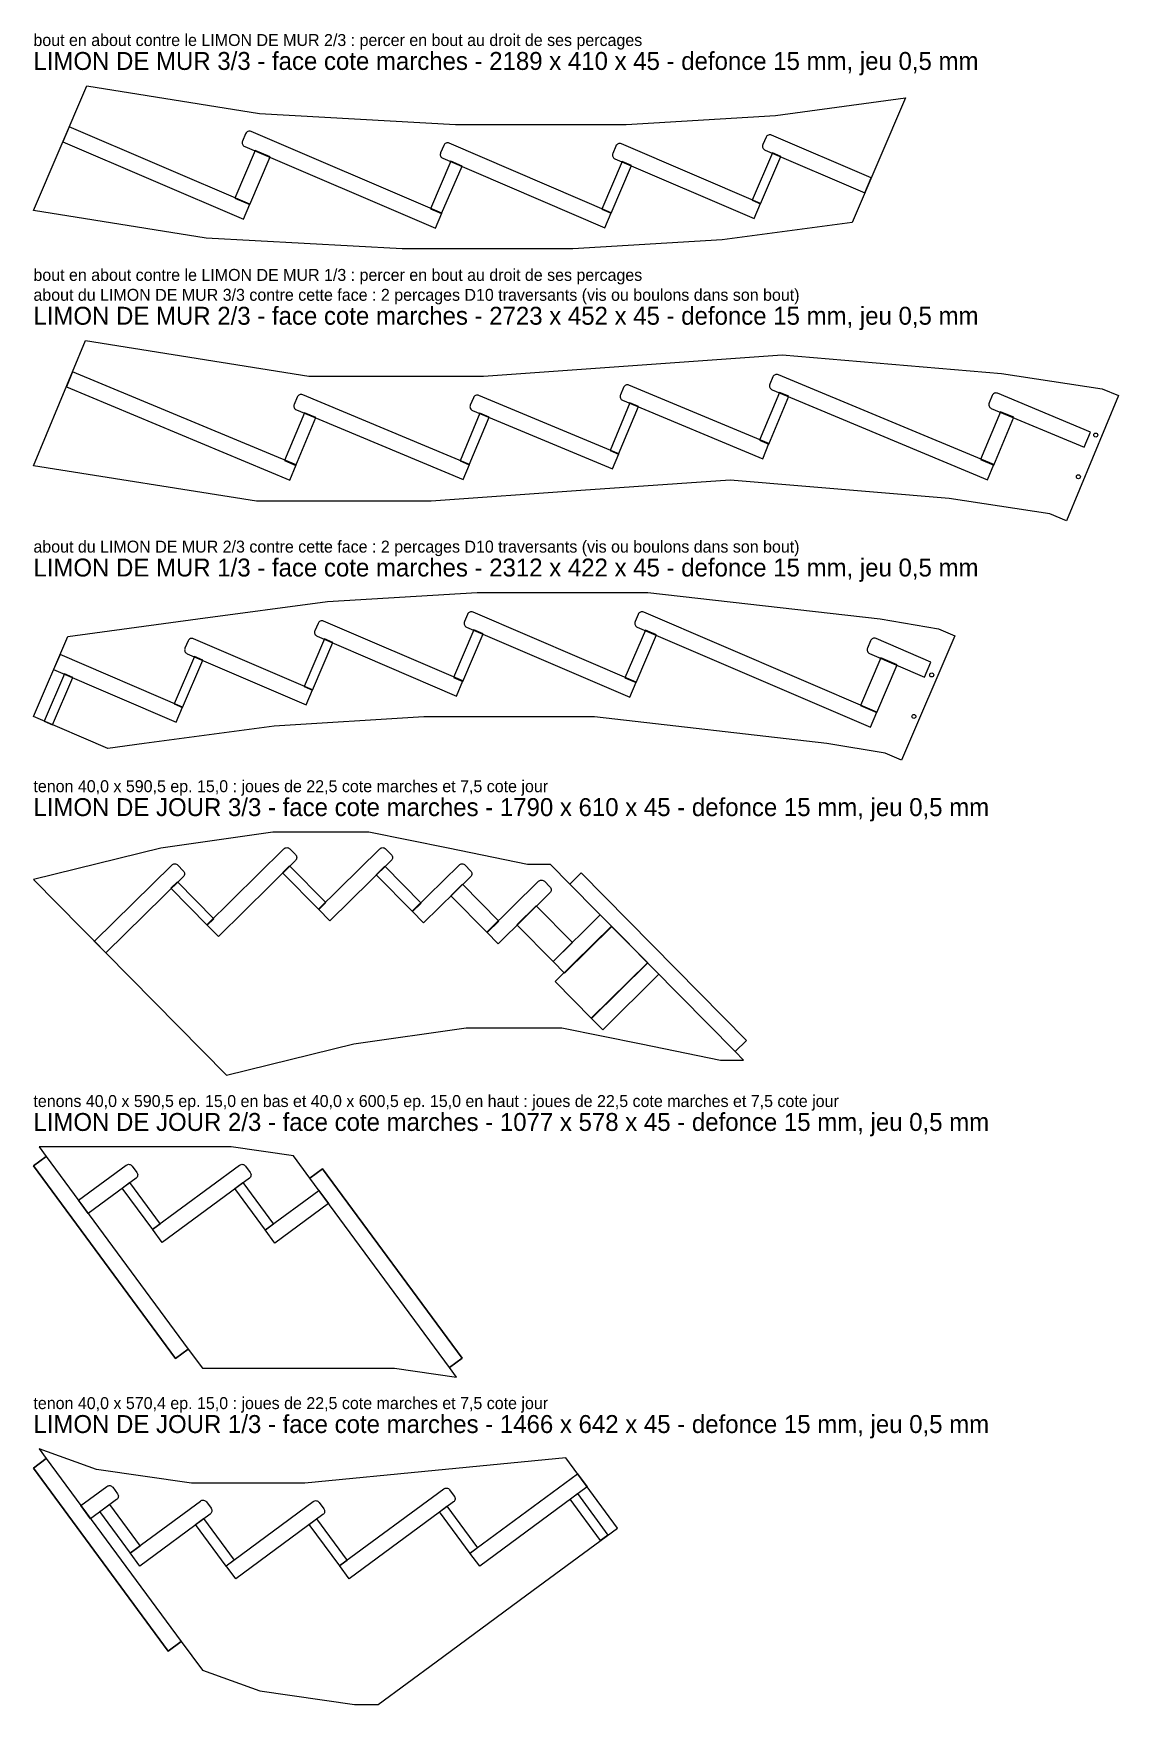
# Model space of a CAD drawing. Header units: millimetres. Extents: x 0 to 2723, y 0 to 4193.
import ezdxf

# ---------------------------------------------------------------- set-up
doc = ezdxf.new("R2010")
doc.units = ezdxf.units.MM
for name, color, linetype in [('DECOUPE', 7, 'CONTINUOUS'), ('DEFONCE', 1, 'CONTINUOUS'), ('PERCAGE', 30, 'CONTINUOUS'), ('TENON', 6, 'CONTINUOUS'), ('TEXTE', 3, 'CONTINUOUS')]:
    doc.layers.add(name, color=color, linetype=linetype)

msp = doc.modelspace()

# ---------------------------------------------------------------- linework, layer by layer
at = {"layer": 'DECOUPE'}
for points in [[(133.973, 4061.38), (567.521, 3991.654), (1058.916, 3964.586), (1487.174, 3964.586), (1862.295, 3987.367), (2188.291, 4031.21), (2054.318, 3718.718), (1728.322, 3674.875), (1353.201, 3652.094), (924.943, 3652.094), (433.548, 3679.162), (0, 3748.888)], [(130.93, 3422.094), (690.92, 3333.388), (1129.13, 3333.388), (1504.012, 3359.813), (1879.023, 3386.184), (2428.982, 3339.555), (2681.17, 3301.507), (2722.699, 3284.178), (2591.769, 2970.399), (2550.239, 2987.728), (2298.051, 3025.776), (1748.093, 3072.405), (1373.082, 3046.034), (998.2, 3019.609), (559.99, 3019.609), (0, 3108.315)], [(86.196, 2679.932), (412.191, 2723.775), (738.187, 2767.617), (1113.308, 2790.399), (1541.567, 2790.399), (2124.492, 2724.089), (2270.633, 2699.482), (2311.992, 2681.75), (2178.019, 2369.258), (2136.66, 2386.99), (1990.519, 2411.597), (1407.594, 2477.906), (979.335, 2477.906), (604.214, 2455.125), (278.219, 2411.283), (186.457, 2398.942), (0, 2478.88)], [(1297.361, 2108.058), (1239.563, 2108.058), (1040.422, 2148.658), (841.28, 2189.258), (600.978, 2189.258), (319.516, 2148.658), (0, 2070.523), (484.546, 1579.285), (804.062, 1657.42), (1085.525, 1698.02), (1325.827, 1698.02), (1524.968, 1657.42), (1724.11, 1616.82), (1781.907, 1616.82), (1760.84, 1638.178), (1789.317, 1666.268), (1374.612, 2086.7), (1346.135, 2058.61)], [(652.185, 1376.77), (496.094, 1399.285), (211.719, 1399.285), (14.394, 1399.285), (32.196, 1375.138), (0, 1351.402), (356.346, 868.049), (388.542, 891.785), (423.843, 843.902), (621.168, 843.902), (905.544, 843.902), (1061.635, 821.386), (1043.833, 845.533), (1076.029, 869.269), (725.597, 1344.601), (693.4, 1320.865)], [(1335.535, 618.819), (1008.137, 587.101), (680.739, 555.384), (396.363, 555.384), (158.523, 589.691), (14.394, 641.386), (32.196, 617.239), (0, 593.503), (338.481, 134.381), (370.678, 158.117), (423.843, 86.002), (567.972, 34.308), (805.813, 0), (864.794, 0), (1010.821, 107.656), (1238.081, 275.201), (1465.342, 442.746)]]:
    msp.add_lwpolyline(points, close=True, dxfattribs=at)
at = {"layer": 'DEFONCE'}
for points in [[(73.882, 3921.218), (526.978, 3726.965), (543.133, 3764.648), (90.037, 3958.901)], [(504.944, 3779.932), (542.739, 3763.728), (593.865, 3882.981), (556.071, 3899.185)], [(996.291, 3752.884), (1024.239, 3740.903), (1075.365, 3860.155), (1047.418, 3872.137)], [(1426.378, 3752.101), (1449.41, 3742.226), (1500.537, 3861.479), (1477.504, 3871.353)], [(1803.016, 3774.232), (1824.155, 3765.169), (1875.281, 3884.421), (1854.142, 3893.484)], [(82.614, 3306.302), (643.239, 3072.37), (659.027, 3110.208), (98.402, 3344.14)], [(1822.036, 3172.392), (1845.166, 3162.74), (1895.131, 3282.484), (1872.002, 3292.135)], [(630.309, 3121.108), (658.642, 3109.285), (708.607, 3229.029), (680.274, 3240.852)], [(1070.401, 3120.322), (1093.529, 3110.672), (1143.494, 3230.416), (1120.367, 3240.066)], [(1446.806, 3146.112), (1468.033, 3137.255), (1517.998, 3256.998), (1496.772, 3265.855)], [(2376.491, 3123.886), (2409.592, 3110.074), (2459.557, 3229.818), (2426.457, 3243.63)], [(1054.246, 2577.17), (1077.278, 2567.295), (1128.405, 2686.548), (1105.372, 2696.422)], [(1484.286, 2576.406), (1512.233, 2564.424), (1563.36, 2683.677), (1535.412, 2695.659)], [(678.908, 2554.482), (700.047, 2545.419), (751.173, 2664.671), (730.034, 2673.734)], [(50.535, 2596.754), (358.29, 2464.813), (374.445, 2502.495), (66.691, 2634.437)], [(352.912, 2510.639), (374.051, 2501.576), (425.177, 2620.829), (404.038, 2629.892)], [(2075.02, 2506.749), (2115.97, 2489.192), (2167.097, 2608.445), (2126.146, 2626.001)], [(27.113, 2467.256), (48.252, 2458.193), (99.182, 2576.986), (78.043, 2586.049)], [(733.774, 2012.283), (715.933, 1994.685), (624.818, 2087.059), (642.659, 2104.657)], [(972.697, 2010.922), (951.048, 1989.569), (859.932, 2081.943), (881.581, 2103.297)], [(452.48, 1971.849), (436.105, 1955.698), (344.99, 2048.072), (361.364, 2064.223)], [(1167.416, 1965.961), (1138.14, 1937.084), (1047.024, 2029.458), (1076.301, 2058.335)], [(1352.773, 1911.764), (1304.348, 1863.998), (1213.232, 1956.372), (1261.657, 2004.138)], [(1450.914, 1952.384), (1332.437, 1835.521), (1303.645, 1864.71), (1422.122, 1981.573)], [(1541.328, 1860.722), (1400.281, 1721.596), (1309.165, 1813.97), (1450.212, 1953.096)], [(1569.417, 1832.244), (1428.371, 1693.119), (1399.579, 1722.308), (1540.626, 1861.434)], [(318.078, 1205.305), (299.565, 1191.656), (222.571, 1296.093), (241.084, 1309.741)], [(602.264, 1205.165), (582.093, 1190.294), (505.099, 1294.73), (525.269, 1309.601)], [(740.307, 1257.24), (605.829, 1158.098), (581.5, 1191.099), (715.978, 1290.241)], [(1389.238, 545.975), (1119.72, 347.276), (1095.39, 380.277), (1364.908, 578.976)], [(1441.597, 425.24), (1423.085, 411.592), (1346.387, 515.626), (1364.9, 529.274)], [(267.812, 397.87), (243.336, 379.826), (166.342, 484.262), (190.817, 502.307)], [(504.051, 362.382), (483.88, 347.512), (406.886, 451.948), (427.057, 466.819)], [(787.099, 361.403), (768.586, 347.755), (691.591, 452.191), (710.104, 465.839)], [(1114.496, 393.121), (1095.984, 379.472), (1018.989, 483.909), (1037.502, 497.557)]]:
    msp.add_lwpolyline(points, close=True, dxfattribs=at)
for points in [[(1008.478, 3704.139), (1024.633, 3741.822), (546.203, 3946.936, 0.414214), (532.415, 3941.423), (524.534, 3923.041, 0.414214), (530.048, 3909.253)], [(1433.649, 3705.462), (1449.804, 3743.145), (1043.258, 3917.441, 0.414214), (1029.471, 3911.928), (1021.59, 3893.546, 0.414214), (1027.103, 3879.758)], [(1808.393, 3728.405), (1824.549, 3766.088), (1475.126, 3915.894, 0.414214), (1461.338, 3910.381), (1453.458, 3891.999, 0.414214), (1458.971, 3878.211)], [(2086.136, 3792.935), (2102.292, 3830.617), (1851.981, 3937.932, 0.414214), (1838.193, 3932.419), (1830.313, 3914.037, 0.414214), (1835.826, 3900.249)], [(2394.189, 3073.159), (2409.977, 3110.997), (1869.19, 3336.651, 0.414214), (1855.457, 3331.004), (1847.755, 3312.546, 0.414214), (1853.402, 3298.813)], [(1078.125, 3073.757), (1093.914, 3111.595), (675.546, 3286.167, 0.414214), (661.812, 3280.52), (654.11, 3262.063, 0.414214), (659.757, 3248.329)], [(1452.629, 3100.34), (1468.418, 3138.178), (1117.556, 3284.581, 0.414214), (1103.822, 3278.935), (1096.121, 3260.477, 0.414214), (1101.767, 3246.743)], [(1829.762, 3125.825), (1845.551, 3163.663), (1494.179, 3310.28, 0.414214), (1480.445, 3304.633), (1472.744, 3286.175, 0.414214), (1478.391, 3272.442)], [(2636.748, 3154.798), (2652.537, 3192.636), (2419.148, 3290.022, 0.414214), (2405.415, 3284.375), (2397.713, 3265.917, 0.414214), (2403.36, 3252.184)], [(1496.472, 2527.661), (1512.627, 2565.343), (1102.994, 2740.963, 0.414214), (1089.206, 2735.45), (1081.326, 2717.068, 0.414214), (1086.839, 2703.28)], [(2100.209, 2452.429), (2116.365, 2490.112), (1531.253, 2740.963, 0.414214), (1517.465, 2735.45), (1509.584, 2717.068, 0.414214), (1515.097, 2703.28)], [(1061.517, 2530.532), (1077.672, 2568.214), (727.873, 2718.182, 0.414214), (714.085, 2712.669), (706.205, 2694.287, 0.414214), (711.718, 2680.499)], [(684.285, 2508.655), (700.441, 2546.338), (401.877, 2674.339, 0.414214), (388.09, 2668.826), (380.209, 2650.444, 0.414214), (385.722, 2636.656)], [(2235.439, 2578.057), (2251.595, 2615.74), (2114.178, 2674.654, 0.414214), (2100.39, 2669.14), (2092.509, 2650.759, 0.414214), (2098.023, 2636.971)], [(464.195, 1927.22), (435.403, 1956.41), (628.62, 2146.995, -0.414214), (643.469, 2146.893), (657.514, 2132.654, -0.414214), (657.412, 2117.805)], [(744.023, 1966.208), (715.231, 1995.397), (868.922, 2146.995, -0.414214), (883.771, 2146.893), (897.816, 2132.654, -0.414214), (897.714, 2117.805)], [(182.056, 1885.953), (153.264, 1915.143), (347.157, 2106.395, -0.414214), (362.006, 2106.293), (376.051, 2092.054, -0.414214), (375.949, 2077.205)], [(979.138, 1961.091), (950.346, 1990.281), (1068.063, 2106.395, -0.414214), (1082.912, 2106.293), (1096.957, 2092.054, -0.414214), (1096.855, 2077.205)], [(1166.23, 1908.606), (1137.438, 1937.795), (1267.205, 2065.795, -0.414214), (1282.054, 2065.693), (1296.098, 2051.454, -0.414214), (1295.997, 2036.605)], [(137.581, 1232.193), (113.251, 1265.194), (233.043, 1353.509, -0.414214), (247.725, 1351.288), (259.594, 1335.19, -0.414214), (257.373, 1320.508)], [(323.301, 1159.46), (298.972, 1192.461), (517.419, 1353.509, -0.414214), (532.101, 1351.288), (543.969, 1335.19, -0.414214), (541.749, 1320.508)], [(143.54, 466.21), (119.211, 499.211), (184.527, 547.364, -0.414214), (199.209, 545.144), (211.077, 529.046, -0.414214), (208.856, 514.363)], [(267.072, 347.63), (242.743, 380.631), (419.206, 510.726, -0.414214), (433.889, 508.506), (445.757, 492.408, -0.414214), (443.536, 477.725)], [(507.616, 315.316), (483.287, 348.317), (702.064, 509.607, -0.414214), (716.746, 507.386), (728.614, 491.288, -0.414214), (726.393, 476.606)], [(792.322, 315.559), (767.992, 348.56), (1029.461, 541.324, -0.414214), (1044.144, 539.104), (1056.012, 523.006, -0.414214), (1053.791, 508.323)]]:
    msp.add_lwpolyline(points, format="xyb", close=True, dxfattribs=at)
at = {"layer": 'PERCAGE'}
for centre in [(2665.443, 3185.265), (2621.8, 3080.672), (2253.777, 2583.398), (2209.12, 2479.234)]:
    msp.add_circle(centre, 5, dxfattribs=at)
at = {"layer": 'TENON'}
for points in [[(1789.317, 1666.268), (1760.84, 1638.178), (1346.135, 2058.61), (1374.612, 2086.7)], [(388.542, 891.785), (356.346, 868.049), (0, 1351.402), (32.196, 1375.138)], [(1076.029, 869.269), (1043.833, 845.533), (693.4, 1320.865), (725.597, 1344.601)], [(370.678, 158.117), (338.481, 134.381), (0, 593.503), (32.196, 617.239)]]:
    msp.add_lwpolyline(points, close=True, dxfattribs=at)

# ---------------------------------------------------------------- texts
at = {"layer": 'TEXTE'}
for s, height, p in [('bout en about contre le LIMON DE MUR 2/3 : percer en bout au droit de ses percages', 30, (0, 4161.38)), ('LIMON DE MUR 3/3 - face cote marches - 2189 x 410 x 45 - defonce 15 mm, jeu 0,5 mm', 45, (0, 4101.38)), ('bout en about contre le LIMON DE MUR 1/3 : percer en bout au droit de ses percages', 30, (0, 3572.094)), ('about du LIMON DE MUR 3/3 contre cette face : 2 percages D10 traversants (vis ou boulons dans son bout)', 30, (0, 3522.094)), ('LIMON DE MUR 2/3 - face cote marches - 2723 x 452 x 45 - defonce 15 mm, jeu 0,5 mm', 45, (0, 3462.094)), ('about du LIMON DE MUR 2/3 contre cette face : 2 percages D10 traversants (vis ou boulons dans son bout)', 30, (0, 2890.399)), ('LIMON DE MUR 1/3 - face cote marches - 2312 x 422 x 45 - defonce 15 mm, jeu 0,5 mm', 45, (0, 2830.399)), ('tenon 40,0 x 590,5 ep. 15,0 : joues de 22,5 cote marches et 7,5 cote jour', 30, (0, 2289.258)), ('LIMON DE JOUR 3/3 - face cote marches - 1790 x 610 x 45 - defonce 15 mm, jeu 0,5 mm', 45, (0, 2229.258)), ('tenons 40,0 x 590,5 ep. 15,0 en bas et 40,0 x 600,5 ep. 15,0 en haut : joues de 22,5 cote marches et 7,5 cote jour', 30, (0, 1499.285)), ('LIMON DE JOUR 2/3 - face cote marches - 1077 x 578 x 45 - defonce 15 mm, jeu 0,5 mm', 45, (0, 1439.285)), ('tenon 40,0 x 570,4 ep. 15,0 : joues de 22,5 cote marches et 7,5 cote jour', 30, (0, 741.386)), ('LIMON DE JOUR 1/3 - face cote marches - 1466 x 642 x 45 - defonce 15 mm, jeu 0,5 mm', 45, (0, 681.386))]:
    msp.add_text(s, height=height, dxfattribs=at).set_placement(p)

doc.saveas('drawing.dxf')
